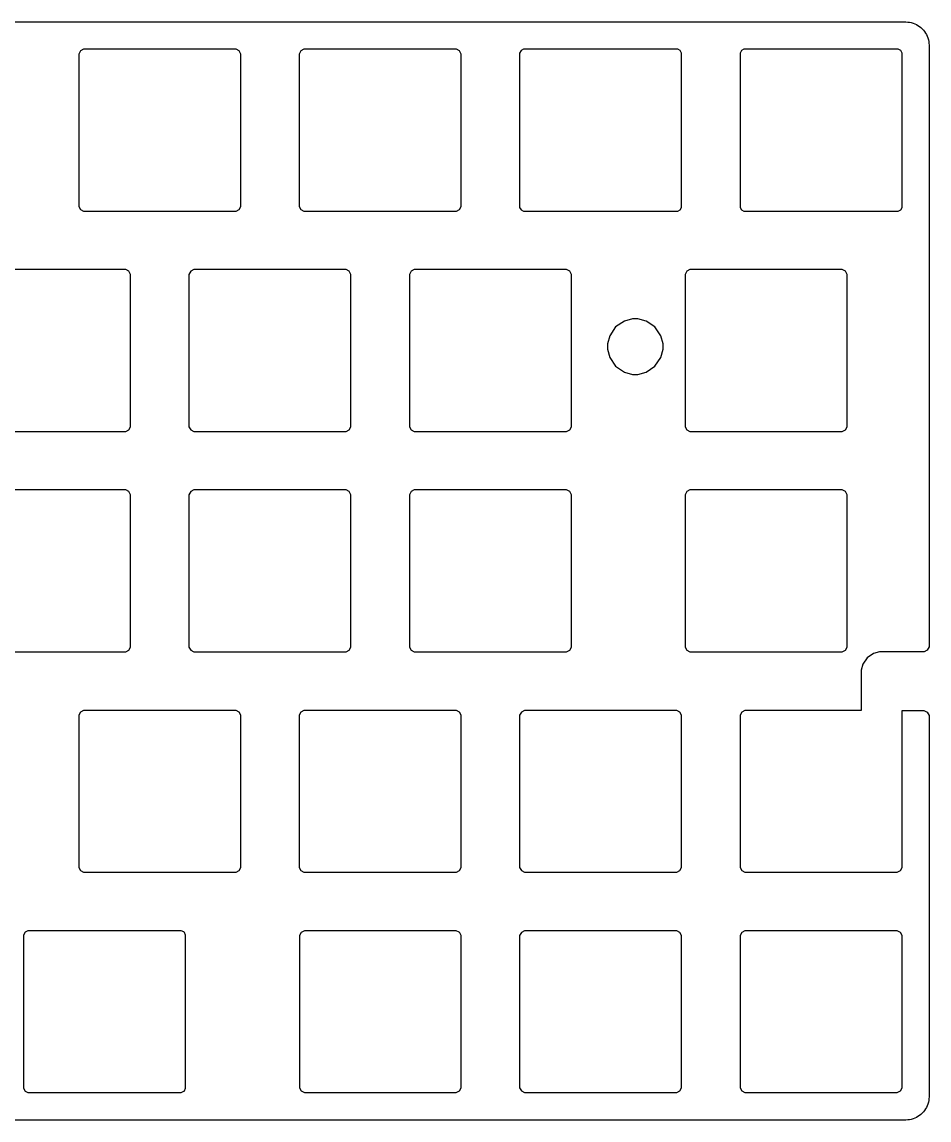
# Model space of a CAD drawing. Extents: x 0 to 214, y 0 to 71.
# Drawn here: x 155.4 to 214.2, y 0.2 to 71.4 of the extents above; entities that cross this region are included whole.
import ezdxf

# ---------------------------------------------------------------- set-up
doc = ezdxf.new("R2010")
doc.units = 0
doc.layers.get('0').update_dxf_attribs({"linetype": 'CONTINUOUS'})

msp = doc.modelspace()

# ---------------------------------------------------------------- linework, layer by layer
at = {"color": 254}
for p, q in [((1.6881, 71.3853), (212.719, 71.3839)), ((212.719, 71.3839), (212.836, 71.3782)), ((212.836, 71.3782), (212.954, 71.3659)), ((212.954, 71.3659), (213.07, 71.3422)), ((213.07, 71.3422), (213.184, 71.3109)), ((213.184, 71.3109), (213.294, 71.2692)), ((213.294, 71.2692), (213.4, 71.2212)), ((213.4, 71.2212), (213.502, 71.1634)), ((213.502, 71.1634), (213.601, 71.0971)), ((213.601, 71.0971), (213.694, 71.0226)), ((213.694, 71.0226), (213.781, 70.9454)), ((213.781, 70.9454), (213.859, 70.8586)), ((213.859, 70.8586), (213.934, 70.7665)), ((213.934, 70.7665), (213.998, 70.667)), ((213.998, 70.667), (214.056, 70.5651)), ((214.056, 70.5651), (214.104, 70.4578)), ((214.104, 70.4578), (214.146, 70.346)), ((214.146, 70.346), (214.177, 70.2345)), ((214.177, 70.2345), (214.201, 70.1188)), ((214.201, 70.1188), (214.216, 70.0017)), ((214.216, 70.0017), (214.22, 69.8832)), ((214.22, 69.8832), (214.22, 30.9356)), ((159.221, 69.5053), (159.111, 69.3071)), ((159.111, 69.3071), (159.111, 69.2408)), ((159.111, 69.2408), (159.111, 59.4914)), ((159.42, 69.6143), (159.221, 69.5053)), ((159.486, 69.6143), (159.42, 69.6143)), ((169.237, 69.6143), (159.486, 69.6143)), ((169.302, 69.6143), (169.237, 69.6143)), ((169.5, 69.5053), (169.302, 69.6143)), ((169.612, 69.3071), (169.5, 69.5053)), ((169.612, 69.2408), (169.612, 69.3071)), ((169.612, 59.4914), (169.612, 69.2408)), ((173.509, 69.5053), (173.398, 69.3071)), ((173.398, 69.3071), (173.398, 69.2408)), ((173.398, 69.2408), (173.398, 59.4914)), ((173.707, 69.6143), (173.509, 69.5053)), ((173.773, 69.6143), (173.707, 69.6143)), ((183.525, 69.6143), (173.773, 69.6143)), ((183.589, 69.6143), (183.525, 69.6143)), ((183.788, 69.5053), (183.589, 69.6143)), ((183.899, 69.3071), (183.788, 69.5053)), ((183.899, 69.2408), (183.899, 69.3071)), ((183.899, 59.4914), (183.899, 69.2408)), ((187.774, 69.5262), (187.686, 69.3649)), ((187.686, 69.3649), (187.686, 69.3113)), ((187.686, 69.3113), (187.686, 59.4198)), ((187.935, 69.6143), (187.774, 69.5262)), ((187.991, 69.6143), (187.935, 69.6143)), ((197.882, 69.6143), (187.991, 69.6143)), ((197.936, 69.6143), (197.882, 69.6143)), ((198.097, 69.5262), (197.936, 69.6143)), ((198.187, 69.3649), (198.097, 69.5262)), ((198.187, 69.3113), (198.187, 69.3649)), ((198.187, 59.4198), (198.187, 69.3113)), ((202.062, 69.5262), (201.973, 69.3649)), ((201.973, 69.3649), (201.973, 69.3113)), ((201.973, 69.3113), (201.973, 59.4198)), ((202.223, 69.6143), (202.062, 69.5262)), ((202.278, 69.6143), (202.223, 69.6143)), ((212.17, 69.6143), (202.278, 69.6143)), ((212.223, 69.6143), (212.17, 69.6143)), ((212.385, 69.5262), (212.223, 69.6143)), ((212.474, 69.3649), (212.385, 69.5262)), ((212.474, 69.3113), (212.474, 69.3649)), ((212.474, 59.4198), (212.474, 69.3113)), ((159.111, 59.4914), (159.111, 59.4251)), ((159.111, 59.4251), (159.221, 59.2254)), ((159.221, 59.2254), (159.42, 59.1136)), ((159.42, 59.1136), (159.486, 59.1136)), ((159.486, 59.1136), (169.237, 59.1136)), ((169.237, 59.1136), (169.302, 59.1136)), ((169.302, 59.1136), (169.5, 59.2254)), ((169.5, 59.2254), (169.612, 59.4251)), ((169.612, 59.4251), (169.612, 59.4914)), ((173.398, 59.4914), (173.398, 59.4251)), ((173.398, 59.4251), (173.509, 59.2254)), ((173.509, 59.2254), (173.707, 59.1136)), ((173.707, 59.1136), (173.773, 59.1136)), ((173.773, 59.1136), (183.525, 59.1136)), ((183.525, 59.1136), (183.589, 59.1136)), ((183.589, 59.1136), (183.788, 59.2254)), ((183.788, 59.2254), (183.899, 59.4251)), ((183.899, 59.4251), (183.899, 59.4914)), ((187.686, 59.4198), (187.686, 59.3658)), ((187.686, 59.3658), (187.774, 59.2032)), ((187.774, 59.2032), (187.935, 59.1136)), ((187.935, 59.1136), (187.991, 59.1136)), ((187.991, 59.1136), (197.882, 59.1136)), ((197.882, 59.1136), (197.936, 59.1136)), ((197.936, 59.1136), (198.097, 59.2032)), ((198.097, 59.2032), (198.187, 59.3658)), ((198.187, 59.3658), (198.187, 59.4198)), ((201.973, 59.4198), (201.973, 59.3658)), ((201.973, 59.3658), (202.062, 59.2032)), ((202.062, 59.2032), (202.223, 59.1136)), ((202.223, 59.1136), (202.278, 59.1136)), ((202.278, 59.1136), (212.17, 59.1136)), ((212.17, 59.1136), (212.223, 59.1136)), ((212.223, 59.1136), (212.385, 59.2032)), ((212.385, 59.2032), (212.474, 59.3658)), ((212.474, 59.3658), (212.474, 59.4198)), ((162.093, 55.3268), (152.342, 55.3268)), ((162.158, 55.3268), (162.093, 55.3268)), ((162.356, 55.2178), (162.158, 55.3268)), ((162.468, 55.0196), (162.356, 55.2178)), ((162.468, 54.9533), (162.468, 55.0196)), ((162.468, 45.2039), (162.468, 54.9533)), ((166.365, 55.2178), (166.255, 55.0196)), ((166.255, 55.0196), (166.255, 54.9533)), ((166.255, 54.9533), (166.255, 45.2039)), ((166.563, 55.3268), (166.365, 55.2178)), ((166.63, 55.3268), (166.563, 55.3268)), ((176.381, 55.3268), (166.63, 55.3268)), ((176.445, 55.3268), (176.381, 55.3268)), ((176.644, 55.2178), (176.445, 55.3268)), ((176.755, 55.0196), (176.644, 55.2178)), ((176.755, 54.9533), (176.755, 55.0196)), ((176.755, 45.2039), (176.755, 54.9533)), ((180.653, 55.2178), (180.542, 55.0196)), ((180.542, 55.0196), (180.542, 54.9533)), ((180.542, 54.9533), (180.542, 45.2039)), ((180.851, 55.3268), (180.653, 55.2178)), ((180.917, 55.3268), (180.851, 55.3268)), ((190.668, 55.3268), (180.917, 55.3268)), ((190.733, 55.3268), (190.668, 55.3268)), ((190.931, 55.2178), (190.733, 55.3268)), ((191.043, 55.0196), (190.931, 55.2178)), ((191.043, 54.9533), (191.043, 55.0196)), ((191.043, 45.2039), (191.043, 54.9533)), ((198.519, 55.2178), (198.409, 55.0196)), ((198.409, 55.0196), (198.409, 54.9533)), ((198.409, 54.9533), (198.409, 45.2039)), ((198.717, 55.3268), (198.519, 55.2178)), ((198.783, 55.3268), (198.717, 55.3268)), ((208.533, 55.3268), (198.783, 55.3268)), ((208.599, 55.3268), (208.533, 55.3268)), ((208.798, 55.2178), (208.599, 55.3268)), ((208.908, 55.0196), (208.798, 55.2178)), ((208.908, 54.9533), (208.908, 55.0196)), ((208.908, 45.2039), (208.908, 54.9533)), ((194.48, 51.9949), (193.908, 51.6089)), ((195.005, 52.1353), (194.48, 51.9949)), ((195.181, 52.1353), (195.005, 52.1353)), ((195.356, 52.1353), (195.181, 52.1353)), ((195.881, 51.9949), (195.356, 52.1353)), ((196.453, 51.6089), (195.881, 51.9949)), ((193.908, 51.6089), (193.522, 51.0371)), ((196.839, 51.0371), (196.453, 51.6089)), ((193.522, 51.0371), (193.382, 50.5121)), ((196.981, 50.5121), (196.839, 51.0371)), ((193.382, 50.5121), (193.382, 50.3372)), ((193.382, 50.3372), (193.382, 50.1618)), ((193.382, 50.1618), (193.522, 49.6369)), ((196.839, 49.6369), (196.981, 50.1618)), ((196.981, 50.3372), (196.981, 50.5121)), ((196.981, 50.1618), (196.981, 50.3372)), ((193.522, 49.6369), (193.908, 49.0636)), ((196.453, 49.0636), (196.839, 49.6369)), ((193.908, 49.0636), (194.48, 48.6763)), ((194.48, 48.6763), (195.005, 48.5345)), ((195.005, 48.5345), (195.181, 48.5345)), ((195.181, 48.5345), (195.356, 48.5345)), ((195.356, 48.5345), (195.881, 48.6763)), ((195.881, 48.6763), (196.453, 49.0636)), ((162.158, 44.8261), (162.356, 44.9379)), ((162.356, 44.9379), (162.468, 45.1376)), ((162.468, 45.1376), (162.468, 45.2039)), ((166.255, 45.2039), (166.255, 45.1376)), ((166.255, 45.1376), (166.365, 44.9379)), ((166.365, 44.9379), (166.563, 44.8261)), ((176.445, 44.8261), (176.644, 44.9379)), ((176.644, 44.9379), (176.755, 45.1376)), ((176.755, 45.1376), (176.755, 45.2039)), ((180.542, 45.2039), (180.542, 45.1376)), ((180.542, 45.1376), (180.653, 44.9379)), ((180.653, 44.9379), (180.851, 44.8261)), ((190.733, 44.8261), (190.931, 44.9379)), ((190.931, 44.9379), (191.043, 45.1376)), ((191.043, 45.1376), (191.043, 45.2039)), ((198.409, 45.2039), (198.409, 45.1376)), ((198.409, 45.1376), (198.519, 44.9379)), ((198.519, 44.9379), (198.717, 44.8261)), ((208.599, 44.8261), (208.798, 44.9379)), ((208.798, 44.9379), (208.908, 45.1376)), ((208.908, 45.1376), (208.908, 45.2039)), ((152.342, 44.8261), (162.093, 44.8261)), ((162.093, 44.8261), (162.158, 44.8261)), ((166.563, 44.8261), (166.63, 44.8261)), ((166.63, 44.8261), (176.381, 44.8261)), ((176.381, 44.8261), (176.445, 44.8261)), ((180.851, 44.8261), (180.917, 44.8261)), ((180.917, 44.8261), (190.668, 44.8261)), ((190.668, 44.8261), (190.733, 44.8261)), ((198.717, 44.8261), (198.783, 44.8261)), ((198.783, 44.8261), (208.533, 44.8261)), ((208.533, 44.8261), (208.599, 44.8261)), ((162.093, 41.0393), (152.342, 41.0393)), ((162.158, 41.0393), (162.093, 41.0393)), ((162.356, 40.9303), (162.158, 41.0393)), ((162.468, 40.7321), (162.356, 40.9303)), ((162.468, 40.6658), (162.468, 40.7321)), ((162.468, 30.9163), (162.468, 40.6658)), ((166.365, 40.9303), (166.255, 40.7321)), ((166.255, 40.7321), (166.255, 40.6658)), ((166.255, 40.6658), (166.255, 30.9163)), ((166.563, 41.0393), (166.365, 40.9303)), ((166.63, 41.0393), (166.563, 41.0393)), ((176.381, 41.0393), (166.63, 41.0393)), ((176.445, 41.0393), (176.381, 41.0393)), ((176.644, 40.9303), (176.445, 41.0393)), ((176.755, 40.7321), (176.644, 40.9303)), ((176.755, 40.6658), (176.755, 40.7321)), ((176.755, 30.9163), (176.755, 40.6658)), ((180.653, 40.9303), (180.542, 40.7321)), ((180.542, 40.7321), (180.542, 40.6658)), ((180.542, 40.6658), (180.542, 30.9163)), ((180.851, 41.0393), (180.653, 40.9303)), ((180.917, 41.0393), (180.851, 41.0393)), ((190.668, 41.0393), (180.917, 41.0393)), ((190.733, 41.0393), (190.668, 41.0393)), ((190.931, 40.9303), (190.733, 41.0393)), ((191.043, 40.7321), (190.931, 40.9303)), ((191.043, 40.6658), (191.043, 40.7321)), ((191.043, 30.9163), (191.043, 40.6658)), ((198.519, 40.9303), (198.409, 40.7321)), ((198.409, 40.7321), (198.409, 40.6658)), ((198.409, 40.6658), (198.409, 30.9163)), ((198.717, 41.0393), (198.519, 40.9303)), ((198.783, 41.0393), (198.717, 41.0393)), ((208.533, 41.0393), (198.783, 41.0393)), ((208.599, 41.0393), (208.533, 41.0393)), ((208.798, 40.9303), (208.599, 41.0393)), ((208.908, 40.7321), (208.798, 40.9303)), ((208.908, 40.6658), (208.908, 40.7321)), ((208.908, 30.9163), (208.908, 40.6658)), ((162.158, 30.5387), (162.356, 30.6503)), ((162.356, 30.6503), (162.468, 30.8501)), ((162.468, 30.8501), (162.468, 30.9163)), ((166.255, 30.9163), (166.255, 30.8501)), ((166.255, 30.8501), (166.365, 30.6503)), ((166.365, 30.6503), (166.563, 30.5387)), ((176.445, 30.5387), (176.644, 30.6503)), ((176.644, 30.6503), (176.755, 30.8501)), ((176.755, 30.8501), (176.755, 30.9163)), ((180.542, 30.9163), (180.542, 30.8501)), ((180.542, 30.8501), (180.653, 30.6503)), ((180.653, 30.6503), (180.851, 30.5387)), ((190.733, 30.5387), (190.931, 30.6503)), ((190.931, 30.6503), (191.043, 30.8501)), ((191.043, 30.8501), (191.043, 30.9163)), ((198.409, 30.9163), (198.409, 30.8501)), ((198.409, 30.8501), (198.519, 30.6503)), ((198.519, 30.6503), (198.717, 30.5387)), ((208.599, 30.5387), (208.798, 30.6503)), ((208.798, 30.6503), (208.908, 30.8501)), ((208.908, 30.8501), (208.908, 30.9163)), ((214.103, 30.6558), (213.894, 30.5387)), ((214.22, 30.8667), (214.103, 30.6558)), ((214.22, 30.9356), (214.22, 30.8667)), ((152.342, 30.5387), (162.093, 30.5387)), ((162.093, 30.5387), (162.158, 30.5387)), ((166.563, 30.5387), (166.63, 30.5387)), ((166.63, 30.5387), (176.381, 30.5387)), ((176.381, 30.5387), (176.445, 30.5387)), ((180.851, 30.5387), (180.917, 30.5387)), ((180.917, 30.5387), (190.668, 30.5387)), ((190.668, 30.5387), (190.733, 30.5387)), ((198.717, 30.5387), (198.783, 30.5387)), ((198.783, 30.5387), (208.533, 30.5387)), ((208.533, 30.5387), (208.599, 30.5387)), ((210.203, 30.1529), (209.922, 29.7353)), ((210.621, 30.4353), (210.203, 30.1529)), ((211.005, 30.5387), (210.621, 30.4353)), ((211.133, 30.5387), (211.005, 30.5387)), ((211.364, 30.5387), (211.133, 30.5387)), ((212.054, 30.5387), (211.364, 30.5387)), ((212.474, 30.5387), (212.054, 30.5387)), ((212.474, 30.5387), (212.474, 30.5387)), ((213.825, 30.5387), (212.474, 30.5387)), ((213.894, 30.5387), (213.825, 30.5387)), ((209.922, 29.7353), (209.82, 29.3522)), ((209.82, 29.3522), (209.82, 29.224)), ((209.82, 29.224), (209.82, 26.7518)), ((159.221, 26.643), (159.111, 26.4445)), ((159.111, 26.4445), (159.111, 26.3784)), ((159.111, 26.3784), (159.111, 16.6288)), ((159.42, 26.7518), (159.221, 26.643)), ((159.486, 26.7518), (159.42, 26.7518)), ((169.237, 26.7518), (159.486, 26.7518)), ((169.302, 26.7518), (169.237, 26.7518)), ((169.5, 26.643), (169.302, 26.7518)), ((169.612, 26.4445), (169.5, 26.643)), ((169.612, 26.3784), (169.612, 26.4445)), ((169.612, 16.6288), (169.612, 26.3784)), ((173.509, 26.6389), (173.398, 26.4404)), ((173.398, 26.4404), (173.398, 26.3743)), ((173.398, 26.3743), (173.398, 16.6233)), ((173.707, 26.7477), (173.509, 26.6389)), ((173.773, 26.7477), (173.707, 26.7477)), ((183.525, 26.7477), (173.773, 26.7477)), ((183.589, 26.7477), (183.525, 26.7477)), ((183.788, 26.6389), (183.589, 26.7477)), ((183.899, 26.4404), (183.788, 26.6389)), ((183.899, 26.3743), (183.899, 26.4404)), ((183.899, 16.6233), (183.899, 26.3743)), ((187.796, 26.6389), (187.686, 26.4404)), ((187.686, 26.4404), (187.686, 26.3743)), ((187.686, 26.3743), (187.686, 16.6233)), ((187.995, 26.7477), (187.796, 26.6389)), ((188.061, 26.7477), (187.995, 26.7477)), ((197.812, 26.7477), (188.061, 26.7477)), ((197.877, 26.7477), (197.812, 26.7477)), ((198.075, 26.6389), (197.877, 26.7477)), ((198.187, 26.4404), (198.075, 26.6389)), ((198.187, 26.3743), (198.187, 26.4404)), ((198.187, 16.6233), (198.187, 26.3743)), ((202.084, 26.6389), (201.973, 26.4404)), ((201.973, 26.4404), (201.973, 26.3743)), ((201.973, 26.3743), (201.973, 16.6233)), ((202.282, 26.7477), (202.084, 26.6389)), ((202.348, 26.7477), (202.282, 26.7477)), ((209.82, 26.7518), (202.348, 26.7477)), ((212.474, 16.6233), (212.474, 26.7477)), ((212.474, 26.7477), (213.816, 26.7477)), ((213.816, 26.7477), (213.887, 26.7477)), ((213.887, 26.7477), (214.1, 26.6306)), ((214.1, 26.6306), (214.22, 26.417)), ((214.22, 26.417), (214.22, 26.3453)), ((214.22, 26.3453), (214.22, 1.68672)), ((159.111, 16.6288), (159.111, 16.5626)), ((159.111, 16.5626), (159.221, 16.3628)), ((169.5, 16.3628), (169.612, 16.5626)), ((169.612, 16.5626), (169.612, 16.6288)), ((173.398, 16.6233), (173.398, 16.5571)), ((173.398, 16.5571), (173.509, 16.3587)), ((183.788, 16.3587), (183.899, 16.5571)), ((183.899, 16.5571), (183.899, 16.6233)), ((187.686, 16.6233), (187.686, 16.5571)), ((187.686, 16.5571), (187.796, 16.3587)), ((198.075, 16.3587), (198.187, 16.5571)), ((198.187, 16.5571), (198.187, 16.6233)), ((201.973, 16.6233), (201.973, 16.5571)), ((201.973, 16.5571), (202.084, 16.3587)), ((212.363, 16.3587), (212.474, 16.5571)), ((212.474, 16.5571), (212.474, 16.6233)), ((159.221, 16.3628), (159.42, 16.2512)), ((159.42, 16.2512), (159.486, 16.2512)), ((159.486, 16.2512), (169.237, 16.2512)), ((169.237, 16.2512), (169.302, 16.2512)), ((169.302, 16.2512), (169.5, 16.3628)), ((173.509, 16.3587), (173.707, 16.2485)), ((173.707, 16.2485), (173.773, 16.2485)), ((173.773, 16.2485), (183.525, 16.2485)), ((183.525, 16.2485), (183.589, 16.2485)), ((183.589, 16.2485), (183.788, 16.3587)), ((187.796, 16.3587), (187.995, 16.2485)), ((187.995, 16.2485), (188.061, 16.2485)), ((188.061, 16.2485), (197.812, 16.2485)), ((197.812, 16.2485), (197.877, 16.2485)), ((197.877, 16.2485), (198.075, 16.3587)), ((202.084, 16.3587), (202.282, 16.2485)), ((202.282, 16.2485), (202.348, 16.2485)), ((202.348, 16.2485), (212.1, 16.2485)), ((212.1, 16.2485), (212.164, 16.2485)), ((212.164, 16.2485), (212.363, 16.3587)), ((155.633, 12.3624), (155.534, 12.1819)), ((155.534, 12.1819), (155.534, 12.1212)), ((155.534, 12.1212), (155.534, 2.30408)), ((155.812, 12.4602), (155.633, 12.3624)), ((155.873, 12.4602), (155.812, 12.4602)), ((156.402, 12.4602), (155.873, 12.4602)), ((157.993, 12.4616), (156.402, 12.4602)), ((160.786, 12.463), (157.993, 12.4616)), ((163.577, 12.4643), (160.786, 12.463)), ((165.177, 12.4643), (163.577, 12.4643)), ((165.698, 12.4643), (165.177, 12.4643)), ((165.753, 12.4643), (165.698, 12.4643)), ((165.923, 12.3831), (165.753, 12.4643)), ((165.939, 12.3665), (165.923, 12.3831)), ((165.954, 12.3513), (165.939, 12.3665)), ((166.038, 12.1846), (165.954, 12.3513)), ((166.038, 12.124), (166.038, 12.1846)), ((166.038, 2.30408), (166.038, 12.124)), ((173.527, 12.3472), (173.415, 12.1433)), ((173.415, 12.1433), (173.415, 12.0744)), ((173.732, 12.4602), (173.527, 12.3472)), ((173.801, 12.4602), (173.732, 12.4602)), ((174.309, 12.4602), (173.801, 12.4602)), ((175.835, 12.4616), (174.309, 12.4602)), ((178.656, 12.463), (175.835, 12.4616)), ((181.477, 12.4643), (178.656, 12.463)), ((183.052, 12.4643), (181.477, 12.4643)), ((183.512, 12.4643), (183.052, 12.4643)), ((183.575, 12.4643), (183.512, 12.4643)), ((183.767, 12.3706), (183.575, 12.4643)), ((183.786, 12.3527), (183.767, 12.3706)), ((183.804, 12.3348), (183.786, 12.3527)), ((183.899, 12.146), (183.804, 12.3348)), ((183.899, 12.0771), (183.899, 12.146)), ((187.796, 12.3555), (187.686, 12.157)), ((187.686, 12.157), (187.686, 12.0909)), ((187.995, 12.4643), (187.796, 12.3555)), ((188.061, 12.4643), (187.995, 12.4643)), ((197.812, 12.4643), (188.061, 12.4643)), ((197.877, 12.4643), (197.812, 12.4643)), ((198.075, 12.3555), (197.877, 12.4643)), ((198.187, 12.157), (198.075, 12.3555)), ((198.187, 12.0909), (198.187, 12.157)), ((202.084, 12.3555), (201.973, 12.157)), ((201.973, 12.157), (201.973, 12.0909)), ((202.282, 12.4643), (202.084, 12.3555)), ((202.348, 12.4643), (202.282, 12.4643)), ((212.1, 12.4643), (202.348, 12.4643)), ((212.164, 12.4643), (212.1, 12.4643)), ((212.363, 12.3555), (212.164, 12.4643)), ((212.474, 12.157), (212.363, 12.3555)), ((212.474, 12.0909), (212.474, 12.157)), ((173.415, 12.0744), (173.415, 2.35093)), ((183.899, 2.35093), (183.899, 12.0771)), ((187.686, 12.0909), (187.686, 2.34129)), ((198.187, 2.34129), (198.187, 12.0909)), ((201.973, 12.0909), (201.973, 2.34129)), ((212.474, 2.34129), (212.474, 12.0909)), ((155.534, 2.30408), (155.534, 2.24482)), ((155.534, 2.24482), (155.633, 2.0643)), ((165.954, 2.08084), (166.038, 2.24896)), ((166.038, 2.24896), (166.038, 2.30408)), ((173.415, 2.35093), (173.415, 2.28341)), ((173.415, 2.28341), (173.527, 2.07808)), ((183.785, 2.07808), (183.899, 2.28341)), ((183.899, 2.28341), (183.899, 2.35093)), ((187.686, 2.34129), (187.686, 2.27514)), ((187.686, 2.27514), (187.796, 2.07532)), ((198.075, 2.07532), (198.187, 2.27514)), ((198.187, 2.27514), (198.187, 2.34129)), ((201.973, 2.34129), (201.973, 2.27514)), ((201.973, 2.27514), (202.084, 2.07532)), ((212.363, 2.07532), (212.474, 2.27514)), ((212.474, 2.27514), (212.474, 2.34129)), ((155.633, 2.0643), (155.813, 1.96371)), ((155.813, 1.96371), (155.874, 1.96371)), ((155.874, 1.96371), (165.698, 1.96371)), ((165.698, 1.96371), (165.757, 1.96371)), ((165.757, 1.96371), (165.923, 2.04914)), ((165.923, 2.04914), (165.939, 2.0643)), ((165.939, 2.0643), (165.954, 2.08084)), ((173.527, 2.07808), (173.732, 1.96371)), ((173.732, 1.96371), (173.801, 1.96371)), ((173.801, 1.96371), (183.512, 1.96371)), ((183.512, 1.96371), (183.58, 1.96371)), ((183.58, 1.96371), (183.785, 2.07808)), ((187.796, 2.07532), (187.995, 1.96371)), ((187.995, 1.96371), (188.061, 1.96371)), ((188.061, 1.96371), (197.812, 1.96371)), ((197.812, 1.96371), (197.877, 1.96371)), ((197.877, 1.96371), (198.075, 2.07532)), ((202.084, 2.07532), (202.282, 1.96371)), ((202.282, 1.96371), (202.348, 1.96371)), ((202.348, 1.96371), (212.1, 1.96371)), ((212.1, 1.96371), (212.164, 1.96371)), ((212.164, 1.96371), (212.363, 2.07532)), ((214.201, 1.45383), (214.177, 1.33945)), ((214.216, 1.57097), (214.201, 1.45383)), ((214.22, 1.68672), (214.216, 1.57097)), ((213.859, 0.7152), (213.781, 0.62701)), ((213.934, 0.80615), (213.859, 0.7152)), ((213.998, 0.90537), (213.934, 0.80615)), ((214.056, 1.00873), (213.998, 0.90537)), ((214.104, 1.11345), (214.056, 1.00873)), ((214.146, 1.22645), (214.104, 1.11345)), ((214.177, 1.33945), (214.146, 1.22645)), ((212.719, 0.18879), (1.6881, 0.18741)), ((212.836, 0.1943), (212.719, 0.18879)), ((212.954, 0.20808), (212.836, 0.1943)), ((213.07, 0.23013), (212.954, 0.20808)), ((213.184, 0.26045), (213.07, 0.23013)), ((213.294, 0.30317), (213.184, 0.26045)), ((213.4, 0.3514), (213.294, 0.30317)), ((213.502, 0.40928), (213.4, 0.3514)), ((213.601, 0.47542), (213.502, 0.40928)), ((213.694, 0.54984), (213.601, 0.47542)), ((213.781, 0.62701), (213.694, 0.54984))]:
    msp.add_line(p, q, dxfattribs=at)
at = {"color": 140}
for p, q in [((1.6881, 71.3853), (212.719, 71.3839)), ((212.719, 71.3839), (212.836, 71.3782)), ((212.836, 71.3782), (212.954, 71.3659)), ((212.954, 71.3659), (213.07, 71.3422)), ((213.07, 71.3422), (213.184, 71.3109)), ((213.184, 71.3109), (213.294, 71.2692)), ((213.294, 71.2692), (213.4, 71.2212)), ((213.4, 71.2212), (213.502, 71.1634)), ((213.502, 71.1634), (213.601, 71.0971)), ((213.601, 71.0971), (213.694, 71.0226)), ((213.694, 71.0226), (213.781, 70.9454)), ((213.781, 70.9454), (213.859, 70.8586)), ((213.859, 70.8586), (213.934, 70.7665)), ((213.934, 70.7665), (213.998, 70.667)), ((213.998, 70.667), (214.056, 70.5651)), ((214.056, 70.5651), (214.104, 70.4578)), ((214.104, 70.4578), (214.146, 70.346)), ((214.146, 70.346), (214.177, 70.2345)), ((214.177, 70.2345), (214.201, 70.1188)), ((214.201, 70.1188), (214.216, 70.0017)), ((214.216, 70.0017), (214.22, 69.8832)), ((214.22, 69.8832), (214.22, 30.9356)), ((159.221, 69.5053), (159.111, 69.3071)), ((159.111, 69.3071), (159.111, 69.2408)), ((159.111, 69.2408), (159.111, 59.4914)), ((159.42, 69.6143), (159.221, 69.5053)), ((159.486, 69.6143), (159.42, 69.6143)), ((169.237, 69.6143), (159.486, 69.6143)), ((169.302, 69.6143), (169.237, 69.6143)), ((169.5, 69.5053), (169.302, 69.6143)), ((169.612, 69.3071), (169.5, 69.5053)), ((169.612, 69.2408), (169.612, 69.3071)), ((169.612, 59.4914), (169.612, 69.2408)), ((173.509, 69.5053), (173.398, 69.3071)), ((173.398, 69.3071), (173.398, 69.2408)), ((173.398, 69.2408), (173.398, 59.4914)), ((173.707, 69.6143), (173.509, 69.5053)), ((173.773, 69.6143), (173.707, 69.6143)), ((183.525, 69.6143), (173.773, 69.6143)), ((183.589, 69.6143), (183.525, 69.6143)), ((183.788, 69.5053), (183.589, 69.6143)), ((183.899, 69.3071), (183.788, 69.5053)), ((183.899, 69.2408), (183.899, 69.3071)), ((183.899, 59.4914), (183.899, 69.2408)), ((187.774, 69.5262), (187.686, 69.3649)), ((187.686, 69.3649), (187.686, 69.3113)), ((187.686, 69.3113), (187.686, 59.4198)), ((187.935, 69.6143), (187.774, 69.5262)), ((187.991, 69.6143), (187.935, 69.6143)), ((197.882, 69.6143), (187.991, 69.6143)), ((197.936, 69.6143), (197.882, 69.6143)), ((198.097, 69.5262), (197.936, 69.6143)), ((198.187, 69.3649), (198.097, 69.5262)), ((198.187, 69.3113), (198.187, 69.3649)), ((198.187, 59.4198), (198.187, 69.3113)), ((202.062, 69.5262), (201.973, 69.3649)), ((201.973, 69.3649), (201.973, 69.3113)), ((201.973, 69.3113), (201.973, 59.4198)), ((202.223, 69.6143), (202.062, 69.5262)), ((202.278, 69.6143), (202.223, 69.6143)), ((212.17, 69.6143), (202.278, 69.6143)), ((212.223, 69.6143), (212.17, 69.6143)), ((212.385, 69.5262), (212.223, 69.6143)), ((212.474, 69.3649), (212.385, 69.5262)), ((212.474, 69.3113), (212.474, 69.3649)), ((212.474, 59.4198), (212.474, 69.3113)), ((159.111, 59.4914), (159.111, 59.4251)), ((159.111, 59.4251), (159.221, 59.2268)), ((159.221, 59.2268), (159.42, 59.115)), ((159.42, 59.115), (159.486, 59.115)), ((159.486, 59.115), (169.237, 59.115)), ((169.237, 59.115), (169.302, 59.115)), ((169.302, 59.115), (169.5, 59.2268)), ((169.5, 59.2268), (169.612, 59.4251)), ((169.612, 59.4251), (169.612, 59.4914)), ((173.398, 59.4914), (173.398, 59.4251)), ((173.398, 59.4251), (173.509, 59.2268)), ((173.509, 59.2268), (173.707, 59.115)), ((173.707, 59.115), (173.773, 59.115)), ((173.773, 59.115), (183.525, 59.115)), ((183.525, 59.115), (183.589, 59.115)), ((183.589, 59.115), (183.788, 59.2268)), ((183.788, 59.2268), (183.899, 59.4251)), ((183.899, 59.4251), (183.899, 59.4914)), ((187.686, 59.4198), (187.686, 59.3658)), ((187.686, 59.3658), (187.774, 59.2046)), ((187.774, 59.2046), (187.935, 59.115)), ((187.935, 59.115), (187.991, 59.115)), ((187.991, 59.115), (197.882, 59.115)), ((197.882, 59.115), (197.936, 59.115)), ((197.936, 59.115), (198.097, 59.2046)), ((198.097, 59.2046), (198.187, 59.3658)), ((198.187, 59.3658), (198.187, 59.4198)), ((201.973, 59.4198), (201.973, 59.3658)), ((201.973, 59.3658), (202.062, 59.2046)), ((202.062, 59.2046), (202.223, 59.115)), ((202.223, 59.115), (202.278, 59.115)), ((202.278, 59.115), (212.17, 59.115)), ((212.17, 59.115), (212.223, 59.115)), ((212.223, 59.115), (212.385, 59.2046)), ((212.385, 59.2046), (212.474, 59.3658)), ((212.474, 59.3658), (212.474, 59.4198)), ((162.093, 55.3268), (152.342, 55.3268)), ((162.158, 55.3268), (162.093, 55.3268)), ((162.356, 55.2178), (162.158, 55.3268)), ((162.468, 55.0196), (162.356, 55.2178)), ((162.468, 54.9533), (162.468, 55.0196)), ((162.468, 45.2039), (162.468, 54.9533)), ((166.365, 55.2178), (166.255, 55.0196)), ((166.255, 55.0196), (166.255, 54.9533)), ((166.255, 54.9533), (166.255, 45.2039)), ((166.563, 55.3268), (166.365, 55.2178)), ((166.63, 55.3268), (166.563, 55.3268)), ((176.381, 55.3268), (166.63, 55.3268)), ((176.445, 55.3268), (176.381, 55.3268)), ((176.644, 55.2178), (176.445, 55.3268)), ((176.755, 55.0196), (176.644, 55.2178)), ((176.755, 54.9533), (176.755, 55.0196)), ((176.755, 45.2039), (176.755, 54.9533)), ((180.653, 55.2178), (180.542, 55.0196)), ((180.542, 55.0196), (180.542, 54.9533)), ((180.542, 54.9533), (180.542, 45.2039)), ((180.851, 55.3268), (180.653, 55.2178)), ((180.917, 55.3268), (180.851, 55.3268)), ((190.668, 55.3268), (180.917, 55.3268)), ((190.733, 55.3268), (190.668, 55.3268)), ((190.931, 55.2178), (190.733, 55.3268)), ((191.043, 55.0196), (190.931, 55.2178)), ((191.043, 54.9533), (191.043, 55.0196)), ((191.043, 45.2039), (191.043, 54.9533)), ((198.519, 55.2178), (198.409, 55.0196)), ((198.409, 55.0196), (198.409, 54.9533)), ((198.409, 54.9533), (198.409, 45.2039)), ((198.717, 55.3268), (198.519, 55.2178)), ((198.783, 55.3268), (198.717, 55.3268)), ((208.533, 55.3268), (198.783, 55.3268)), ((208.599, 55.3268), (208.533, 55.3268)), ((208.798, 55.2178), (208.599, 55.3268)), ((208.908, 55.0196), (208.798, 55.2178)), ((208.908, 54.9533), (208.908, 55.0196)), ((208.908, 45.2039), (208.908, 54.9533)), ((194.48, 51.9949), (193.908, 51.6089)), ((195.005, 52.1353), (194.48, 51.9949)), ((195.181, 52.1353), (195.005, 52.1353)), ((195.356, 52.1353), (195.181, 52.1353)), ((195.881, 51.9949), (195.356, 52.1353)), ((196.453, 51.6089), (195.881, 51.9949)), ((193.908, 51.6089), (193.522, 51.0371)), ((196.839, 51.0371), (196.453, 51.6089)), ((193.522, 51.0371), (193.382, 50.5121)), ((196.981, 50.5121), (196.839, 51.0371)), ((193.382, 50.5121), (193.382, 50.3372)), ((193.382, 50.3372), (193.382, 50.1618)), ((193.382, 50.1618), (193.522, 49.6369)), ((196.839, 49.6369), (196.981, 50.1618)), ((196.981, 50.3372), (196.981, 50.5121)), ((196.981, 50.1618), (196.981, 50.3372)), ((193.522, 49.6369), (193.908, 49.0636)), ((196.453, 49.0636), (196.839, 49.6369)), ((193.908, 49.0636), (194.48, 48.6763)), ((194.48, 48.6763), (195.005, 48.5345)), ((195.005, 48.5345), (195.181, 48.5345)), ((195.181, 48.5345), (195.356, 48.5345)), ((195.356, 48.5345), (195.881, 48.6763)), ((195.881, 48.6763), (196.453, 49.0636)), ((162.158, 44.8275), (162.356, 44.9393)), ((162.356, 44.9393), (162.468, 45.1376)), ((162.468, 45.1376), (162.468, 45.2039)), ((166.255, 45.2039), (166.255, 45.1376)), ((166.255, 45.1376), (166.365, 44.9393)), ((166.365, 44.9393), (166.563, 44.8275)), ((176.445, 44.8275), (176.644, 44.9393)), ((176.644, 44.9393), (176.755, 45.1376)), ((176.755, 45.1376), (176.755, 45.2039)), ((180.542, 45.2039), (180.542, 45.1376)), ((180.542, 45.1376), (180.653, 44.9393)), ((180.653, 44.9393), (180.851, 44.8275)), ((190.733, 44.8275), (190.931, 44.9393)), ((190.931, 44.9393), (191.043, 45.1376)), ((191.043, 45.1376), (191.043, 45.2039)), ((198.409, 45.2039), (198.409, 45.1376)), ((198.409, 45.1376), (198.519, 44.9393)), ((198.519, 44.9393), (198.717, 44.8275)), ((208.599, 44.8275), (208.798, 44.9393)), ((208.798, 44.9393), (208.908, 45.1376)), ((208.908, 45.1376), (208.908, 45.2039)), ((152.342, 44.8275), (162.093, 44.8275)), ((162.093, 44.8275), (162.158, 44.8275)), ((166.563, 44.8275), (166.63, 44.8275)), ((166.63, 44.8275), (176.381, 44.8275)), ((176.381, 44.8275), (176.445, 44.8275)), ((180.851, 44.8275), (180.917, 44.8275)), ((180.917, 44.8275), (190.668, 44.8275)), ((190.668, 44.8275), (190.733, 44.8275)), ((198.717, 44.8275), (198.783, 44.8275)), ((198.783, 44.8275), (208.533, 44.8275)), ((208.533, 44.8275), (208.599, 44.8275)), ((162.093, 41.0393), (152.342, 41.0393)), ((162.158, 41.0393), (162.093, 41.0393)), ((162.356, 40.9303), (162.158, 41.0393)), ((162.468, 40.7321), (162.356, 40.9303)), ((162.468, 40.6658), (162.468, 40.7321)), ((162.468, 30.9163), (162.468, 40.6658)), ((166.365, 40.9303), (166.255, 40.7321)), ((166.255, 40.7321), (166.255, 40.6658)), ((166.255, 40.6658), (166.255, 30.9163)), ((166.563, 41.0393), (166.365, 40.9303)), ((166.63, 41.0393), (166.563, 41.0393)), ((176.381, 41.0393), (166.63, 41.0393)), ((176.445, 41.0393), (176.381, 41.0393)), ((176.644, 40.9303), (176.445, 41.0393)), ((176.755, 40.7321), (176.644, 40.9303)), ((176.755, 40.6658), (176.755, 40.7321)), ((176.755, 30.9163), (176.755, 40.6658)), ((180.653, 40.9303), (180.542, 40.7321)), ((180.542, 40.7321), (180.542, 40.6658)), ((180.542, 40.6658), (180.542, 30.9163)), ((180.851, 41.0393), (180.653, 40.9303)), ((180.917, 41.0393), (180.851, 41.0393)), ((190.668, 41.0393), (180.917, 41.0393)), ((190.733, 41.0393), (190.668, 41.0393)), ((190.931, 40.9303), (190.733, 41.0393)), ((191.043, 40.7321), (190.931, 40.9303)), ((191.043, 40.6658), (191.043, 40.7321)), ((191.043, 30.9163), (191.043, 40.6658)), ((198.519, 40.9303), (198.409, 40.7321)), ((198.409, 40.7321), (198.409, 40.6658)), ((198.409, 40.6658), (198.409, 30.9163)), ((198.717, 41.0393), (198.519, 40.9303)), ((198.783, 41.0393), (198.717, 41.0393)), ((208.533, 41.0393), (198.783, 41.0393)), ((208.599, 41.0393), (208.533, 41.0393)), ((208.798, 40.9303), (208.599, 41.0393)), ((208.908, 40.7321), (208.798, 40.9303)), ((208.908, 40.6658), (208.908, 40.7321)), ((208.908, 30.9163), (208.908, 40.6658)), ((162.158, 30.5401), (162.356, 30.6517)), ((162.356, 30.6517), (162.468, 30.8501)), ((162.468, 30.8501), (162.468, 30.9163)), ((166.255, 30.9163), (166.255, 30.8501)), ((166.255, 30.8501), (166.365, 30.6517)), ((166.365, 30.6517), (166.563, 30.5401)), ((176.445, 30.5401), (176.644, 30.6517)), ((176.644, 30.6517), (176.755, 30.8501)), ((176.755, 30.8501), (176.755, 30.9163)), ((180.542, 30.9163), (180.542, 30.8501)), ((180.542, 30.8501), (180.653, 30.6517)), ((180.653, 30.6517), (180.851, 30.5401)), ((190.733, 30.5401), (190.931, 30.6517)), ((190.931, 30.6517), (191.043, 30.8501)), ((191.043, 30.8501), (191.043, 30.9163)), ((198.409, 30.9163), (198.409, 30.8501)), ((198.409, 30.8501), (198.519, 30.6517)), ((198.519, 30.6517), (198.717, 30.5401)), ((208.599, 30.5401), (208.798, 30.6517)), ((208.798, 30.6517), (208.908, 30.8501)), ((208.908, 30.8501), (208.908, 30.9163)), ((214.103, 30.6558), (213.894, 30.5401)), ((214.22, 30.8667), (214.103, 30.6558)), ((214.22, 30.9356), (214.22, 30.8667)), ((152.342, 30.5401), (162.093, 30.5401)), ((162.093, 30.5401), (162.158, 30.5401)), ((166.563, 30.5401), (166.63, 30.5401)), ((166.63, 30.5401), (176.381, 30.5401)), ((176.381, 30.5401), (176.445, 30.5401)), ((180.851, 30.5401), (180.917, 30.5401)), ((180.917, 30.5401), (190.668, 30.5401)), ((190.668, 30.5401), (190.733, 30.5401)), ((198.717, 30.5401), (198.783, 30.5401)), ((198.783, 30.5401), (208.533, 30.5401)), ((208.533, 30.5401), (208.599, 30.5401)), ((210.203, 30.1529), (209.922, 29.7353)), ((210.621, 30.4353), (210.203, 30.1529)), ((211.005, 30.5387), (210.621, 30.4353)), ((211.133, 30.5387), (211.005, 30.5387)), ((211.3, 30.5401), (211.133, 30.5387)), ((212.054, 30.5401), (211.3, 30.5401)), ((212.474, 30.5401), (212.054, 30.5401)), ((212.474, 30.5401), (212.474, 30.5401)), ((213.825, 30.5401), (212.474, 30.5401)), ((213.894, 30.5401), (213.825, 30.5401)), ((209.922, 29.7353), (209.82, 29.3522)), ((209.82, 29.3522), (209.82, 29.224)), ((209.82, 29.224), (209.82, 26.7518)), ((159.221, 26.643), (159.111, 26.4445)), ((159.111, 26.4445), (159.111, 26.3784)), ((159.111, 26.3784), (159.111, 16.6288)), ((159.42, 26.7518), (159.221, 26.643)), ((159.486, 26.7518), (159.42, 26.7518)), ((169.237, 26.7518), (159.486, 26.7518)), ((169.302, 26.7518), (169.237, 26.7518)), ((169.5, 26.643), (169.302, 26.7518)), ((169.612, 26.4445), (169.5, 26.643)), ((169.612, 26.3784), (169.612, 26.4445)), ((169.612, 16.6288), (169.612, 26.3784)), ((173.509, 26.6389), (173.398, 26.4404)), ((173.398, 26.4404), (173.398, 26.3743)), ((173.398, 26.3743), (173.398, 16.6233)), ((173.707, 26.7477), (173.509, 26.6389)), ((173.773, 26.7477), (173.707, 26.7477)), ((183.525, 26.7477), (173.773, 26.7477)), ((183.589, 26.7477), (183.525, 26.7477)), ((183.788, 26.6389), (183.589, 26.7477)), ((183.899, 26.4404), (183.788, 26.6389)), ((183.899, 26.3743), (183.899, 26.4404)), ((183.899, 16.6233), (183.899, 26.3743)), ((187.796, 26.6389), (187.686, 26.4404)), ((187.686, 26.4404), (187.686, 26.3743)), ((187.686, 26.3743), (187.686, 16.6233)), ((187.995, 26.7477), (187.796, 26.6389)), ((188.061, 26.7477), (187.995, 26.7477)), ((197.812, 26.7477), (188.061, 26.7477)), ((197.877, 26.7477), (197.812, 26.7477)), ((198.075, 26.6389), (197.877, 26.7477)), ((198.187, 26.4404), (198.075, 26.6389)), ((198.187, 26.3743), (198.187, 26.4404)), ((198.187, 16.6233), (198.187, 26.3743)), ((202.084, 26.6389), (201.973, 26.4404)), ((201.973, 26.4404), (201.973, 26.3743)), ((201.973, 26.3743), (201.973, 16.6233)), ((202.282, 26.7477), (202.084, 26.6389)), ((202.348, 26.7477), (202.282, 26.7477)), ((209.82, 26.7518), (202.348, 26.7477)), ((212.474, 16.6233), (212.474, 26.7477)), ((212.474, 26.7477), (213.816, 26.7477)), ((213.816, 26.7477), (213.887, 26.7477)), ((213.887, 26.7477), (214.1, 26.6306)), ((214.1, 26.6306), (214.22, 26.417)), ((214.22, 26.417), (214.22, 26.3453)), ((214.22, 26.3453), (214.22, 1.68672)), ((159.111, 16.6288), (159.111, 16.5626)), ((159.111, 16.5626), (159.221, 16.3642)), ((169.5, 16.3642), (169.612, 16.5626)), ((169.612, 16.5626), (169.612, 16.6288)), ((173.398, 16.6233), (173.398, 16.5571)), ((173.398, 16.5571), (173.509, 16.3587)), ((183.788, 16.3587), (183.899, 16.5571)), ((183.899, 16.5571), (183.899, 16.6233)), ((187.686, 16.6233), (187.686, 16.5571)), ((187.686, 16.5571), (187.796, 16.3587)), ((198.075, 16.3587), (198.187, 16.5571)), ((198.187, 16.5571), (198.187, 16.6233)), ((201.973, 16.6233), (201.973, 16.5571)), ((201.973, 16.5571), (202.084, 16.3587)), ((212.363, 16.3587), (212.474, 16.5571)), ((212.474, 16.5571), (212.474, 16.6233)), ((159.221, 16.3642), (159.42, 16.2526)), ((159.42, 16.2526), (159.486, 16.2526)), ((159.486, 16.2526), (169.237, 16.2526)), ((169.237, 16.2526), (169.302, 16.2526)), ((169.302, 16.2526), (169.5, 16.3642)), ((173.509, 16.3587), (173.707, 16.2485)), ((173.707, 16.2485), (173.773, 16.2485)), ((173.773, 16.2485), (183.525, 16.2485)), ((183.525, 16.2485), (183.589, 16.2485)), ((183.589, 16.2485), (183.788, 16.3587)), ((187.796, 16.3587), (187.995, 16.2485)), ((187.995, 16.2485), (188.061, 16.2485)), ((188.061, 16.2485), (197.812, 16.2485)), ((197.812, 16.2485), (197.877, 16.2485)), ((197.877, 16.2485), (198.075, 16.3587)), ((202.084, 16.3587), (202.282, 16.2485)), ((202.282, 16.2485), (202.348, 16.2485)), ((202.348, 16.2485), (212.1, 16.2485)), ((212.1, 16.2485), (212.164, 16.2485)), ((212.164, 16.2485), (212.363, 16.3587)), ((155.633, 12.3624), (155.534, 12.1819)), ((155.534, 12.1819), (155.534, 12.1212)), ((155.534, 12.1212), (155.534, 2.30408)), ((155.812, 12.4602), (155.633, 12.3624)), ((155.873, 12.4602), (155.812, 12.4602)), ((156.402, 12.4602), (155.873, 12.4602)), ((157.993, 12.4616), (156.402, 12.4602)), ((160.786, 12.463), (157.993, 12.4616)), ((163.577, 12.4643), (160.786, 12.463)), ((165.177, 12.4643), (163.577, 12.4643)), ((165.698, 12.4643), (165.177, 12.4643)), ((165.753, 12.4643), (165.698, 12.4643)), ((165.923, 12.3831), (165.753, 12.4643)), ((165.939, 12.3665), (165.923, 12.3831)), ((165.954, 12.3513), (165.939, 12.3665)), ((166.038, 12.1846), (165.954, 12.3513)), ((166.038, 12.124), (166.038, 12.1846)), ((166.038, 2.30408), (166.038, 12.124)), ((173.527, 12.3472), (173.415, 12.1433)), ((173.415, 12.1433), (173.415, 12.0744)), ((173.732, 12.4602), (173.527, 12.3472)), ((173.801, 12.4602), (173.732, 12.4602)), ((174.309, 12.4602), (173.801, 12.4602)), ((175.835, 12.4616), (174.309, 12.4602)), ((178.656, 12.463), (175.835, 12.4616)), ((181.477, 12.4643), (178.656, 12.463)), ((183.052, 12.4643), (181.477, 12.4643)), ((183.512, 12.4643), (183.052, 12.4643)), ((183.575, 12.4643), (183.512, 12.4643)), ((183.767, 12.3706), (183.575, 12.4643)), ((183.786, 12.3527), (183.767, 12.3706)), ((183.804, 12.3348), (183.786, 12.3527)), ((183.899, 12.146), (183.804, 12.3348)), ((183.899, 12.0771), (183.899, 12.146)), ((187.796, 12.3555), (187.686, 12.157)), ((187.686, 12.157), (187.686, 12.0909)), ((187.995, 12.4643), (187.796, 12.3555)), ((188.061, 12.4643), (187.995, 12.4643)), ((197.812, 12.4643), (188.061, 12.4643)), ((197.877, 12.4643), (197.812, 12.4643)), ((198.075, 12.3555), (197.877, 12.4643)), ((198.187, 12.157), (198.075, 12.3555)), ((198.187, 12.0909), (198.187, 12.157)), ((202.084, 12.3555), (201.973, 12.157)), ((201.973, 12.157), (201.973, 12.0909)), ((202.282, 12.4643), (202.084, 12.3555)), ((202.348, 12.4643), (202.282, 12.4643)), ((212.1, 12.4643), (202.348, 12.4643)), ((212.164, 12.4643), (212.1, 12.4643)), ((212.363, 12.3555), (212.164, 12.4643)), ((212.474, 12.157), (212.363, 12.3555)), ((212.474, 12.0909), (212.474, 12.157)), ((173.415, 12.0744), (173.415, 2.35093)), ((183.899, 2.35093), (183.899, 12.0771)), ((187.686, 12.0909), (187.686, 2.34129)), ((198.187, 2.34129), (198.187, 12.0909)), ((201.973, 12.0909), (201.973, 2.34129)), ((212.474, 2.34129), (212.474, 12.0909)), ((155.534, 2.30408), (155.534, 2.24482)), ((155.534, 2.24482), (155.633, 2.0643)), ((165.954, 2.08084), (166.038, 2.24896)), ((166.038, 2.24896), (166.038, 2.30408)), ((173.415, 2.35093), (173.415, 2.28341)), ((173.415, 2.28341), (173.527, 2.07946)), ((183.785, 2.07946), (183.899, 2.28341)), ((183.899, 2.28341), (183.899, 2.35093)), ((187.686, 2.34129), (187.686, 2.27514)), ((187.686, 2.27514), (187.796, 2.0767)), ((198.075, 2.0767), (198.187, 2.27514)), ((198.187, 2.27514), (198.187, 2.34129)), ((201.973, 2.34129), (201.973, 2.27514)), ((201.973, 2.27514), (202.084, 2.0767)), ((212.363, 2.0767), (212.474, 2.27514)), ((212.474, 2.27514), (212.474, 2.34129)), ((155.633, 2.0643), (155.813, 1.96508)), ((155.813, 1.96508), (155.874, 1.96508)), ((155.874, 1.96508), (165.698, 1.96508)), ((165.698, 1.96508), (165.757, 1.96508)), ((165.757, 1.96508), (165.923, 2.04914)), ((165.923, 2.04914), (165.939, 2.0643)), ((165.939, 2.0643), (165.954, 2.08084)), ((173.527, 2.07946), (173.732, 1.96508)), ((173.732, 1.96508), (173.801, 1.96508)), ((173.801, 1.96508), (183.512, 1.96508)), ((183.512, 1.96508), (183.58, 1.96508)), ((183.58, 1.96508), (183.785, 2.07946)), ((187.796, 2.0767), (187.995, 1.96508)), ((187.995, 1.96508), (188.061, 1.96508)), ((188.061, 1.96508), (197.812, 1.96508)), ((197.812, 1.96508), (197.877, 1.96508)), ((197.877, 1.96508), (198.075, 2.0767)), ((202.084, 2.0767), (202.282, 1.96508)), ((202.282, 1.96508), (202.348, 1.96508)), ((202.348, 1.96508), (212.1, 1.96508)), ((212.1, 1.96508), (212.164, 1.96508)), ((212.164, 1.96508), (212.363, 2.0767)), ((214.201, 1.45383), (214.177, 1.33945)), ((214.216, 1.57097), (214.201, 1.45383)), ((214.22, 1.68672), (214.216, 1.57097)), ((213.859, 0.7152), (213.781, 0.62701)), ((213.934, 0.80615), (213.859, 0.7152)), ((213.998, 0.90675), (213.934, 0.80615)), ((214.056, 1.00873), (213.998, 0.90675)), ((214.104, 1.11345), (214.056, 1.00873)), ((214.146, 1.22645), (214.104, 1.11345)), ((214.177, 1.33945), (214.146, 1.22645)), ((212.719, 0.18879), (1.6881, 0.18741)), ((212.836, 0.1943), (212.719, 0.18879)), ((212.954, 0.20808), (212.836, 0.1943)), ((213.07, 0.23013), (212.954, 0.20808)), ((213.184, 0.26045), (213.07, 0.23013)), ((213.294, 0.30317), (213.184, 0.26045)), ((213.4, 0.3514), (213.294, 0.30317)), ((213.502, 0.40928), (213.4, 0.3514)), ((213.601, 0.47542), (213.502, 0.40928)), ((213.694, 0.54984), (213.601, 0.47542)), ((213.781, 0.62701), (213.694, 0.54984))]:
    msp.add_line(p, q, dxfattribs=at)

doc.saveas('drawing.dxf')
